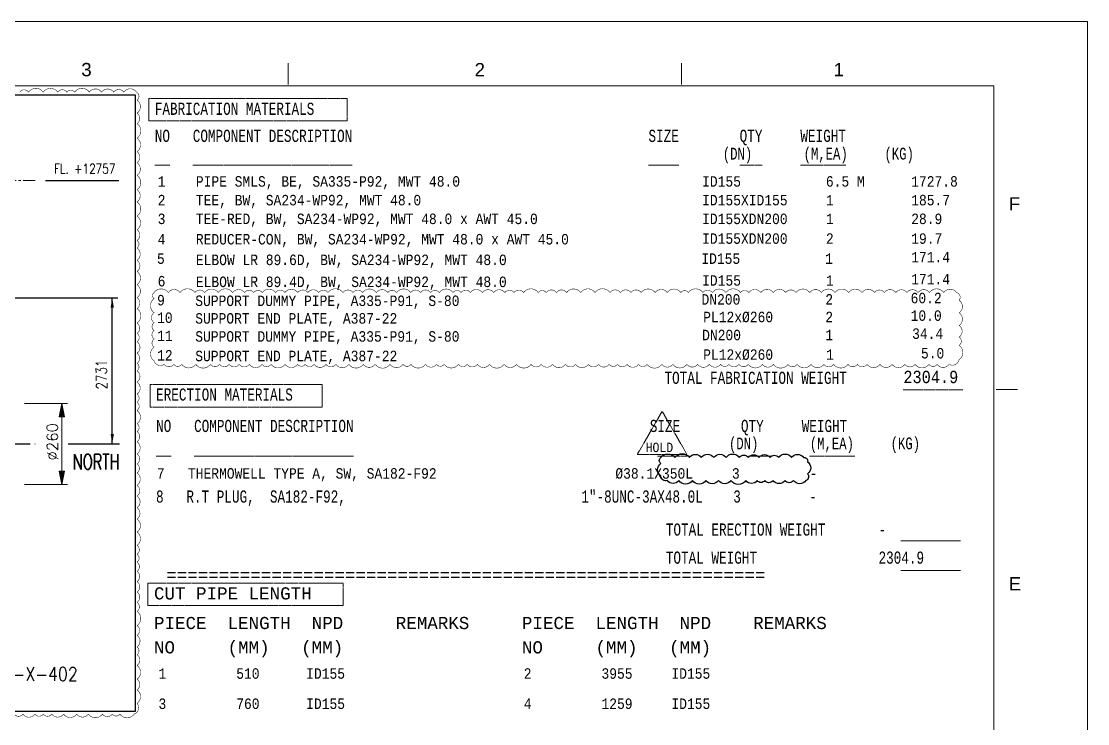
# Model space of a CAD drawing. Header units: inches. Extents: x 1131 to 1972, y 12 to 606.
# Drawn here: x 1687.3 to 1972.3, y 418.9 to 606.5 of the extents above; entities that cross this region are included whole.
import ezdxf
from ezdxf.enums import TextEntityAlignment as Align

# ---------------------------------------------------------------- set-up
doc = ezdxf.new("R2010")
doc.units = ezdxf.units.IN
doc.header["$MEASUREMENT"] = 0
for name, pattern in [('CENTER', [2, 1.25, -0.25, 0.25, -0.25]), ('CENTER2', [1.125, 0.75, -0.125, 0.125, -0.125]), ('Solid', [1, 1, 0])]:
    doc.linetypes.add(name, pattern=pattern)
for name, color, linetype in [('1', 7, 'Continuous'), ('2', 2, 'Continuous'), ('3', 7, 'Continuous'), ('BG 0 -1', 7, 'Continuous'), ('DIM-TEXT', 7, 'Continuous'), ('FAB', 2, 'Continuous'), ('MAT-LIST', 7, 'Continuous'), ('Rev.4', 6, 'Continuous')]:
    doc.layers.add(name, color=color, linetype=linetype)
for name, color, linetype, lineweight in [('borderText', 2, 'Solid', 13), ('dimension', 2, 'Solid', 13), ('Level 20', 7, 'Continuous', 0)]:
    doc.layers.add(name, color=color, linetype=linetype, lineweight=lineweight)
doc.styles.add('Arial', font='arial.ttf')
doc.styles.add('fixedText', font='MONOTXT8.shx', dxfattribs={"width": 0.85})
doc.styles.add('MONOTXT', font='MONOTXT.shx', dxfattribs={"width": 0.8})
doc.styles.add('ROMANS', font='romans.shx', dxfattribs={"width": 0.8})

msp = doc.modelspace()

# ---------------------------------------------------------------- linework, layer by layer
at = {"color": 2}
for p, q in [((1693.76, 563.94), (1713.29, 563.94)), ((1651.75, 532.65), (1693.97, 532.65)), ((1693.97, 532.65), (1713.08, 532.65)), ((1699.76, 493.67), (1713.49, 493.67))]:
    msp.add_line(p, q, dxfattribs=at)
at = {"color": 4}
msp.add_line((1711.58, 493.67), (1711.58, 532.65), dxfattribs=at)
at = {"color": 2}
msp.add_lwpolyline([(1585.24, 586.88), (1717.72, 586.88), (1717.72, 422.15), (1585.24, 422.15)], close=True, dxfattribs=at)
at = {"color": 4}
for points in [[(1711.14, 530.05), (1712.01, 530.05), (1711.58, 532.65)], [(1711.14, 496.27), (1712.01, 496.27), (1711.58, 493.67)]]:
    msp.add_solid(points, dxfattribs=at)
at = {"layer": '1', "color": 1, "linetype": 'CENTER', "ltscale": 5}
msp.add_line((1603.42, 493.67), (1690.93, 493.67), dxfattribs=at)
at = {"layer": '3', "color": 1}
msp.add_lwpolyline([(1858.2, 490.01, -0.520567), (1861.96, 490.01, -0.520567), (1865.86, 490.01, -0.520567), (1869, 490.01, -0.520567), (1872.37, 490.01, -0.520567), (1875.64, 490.01, -0.520567), (1879.18, 490.01, -0.520567), (1881.61, 490.01, -0.520567), (1884.43, 490.01, -0.520567), (1887.35, 490.01, -0.520567), (1889.7, 490.01, -0.520567), (1893.16, 490.01, -0.520567), (1896.34, 490.01, -0.520567), (1897.43, 488.86, -0.520567), (1897.43, 485.66, -0.520567), (1896.98, 483.85, -0.520567), (1893.65, 483.85, -0.520567), (1891.4, 483.85, -0.520567), (1888.22, 483.85, -0.520567), (1885.98, 483.85, -0.520567), (1883.95, 483.85, -0.520567), (1880.93, 483.85, -0.520567), (1876.94, 483.85, -0.520567), (1873.6, 483.85, -0.520567), (1870.25, 483.85, -0.520567), (1866.66, 483.85, -0.520567), (1862.98, 483.85, -0.520567), (1859.96, 483.85, -0.520567), (1858.2, 485.12, -0.520567), (1858.2, 488.38, -0.520567)], format="xyb", close=True, dxfattribs=at)
at = {"layer": 'BG 0 -1', "color": 7, "linetype": 'Continuous', "lineweight": 9}
for p, q in [((1131.28, 606.49), (1972.28, 606.49)), ((1972.28, 606.49), (1972.28, 12.49)), ((1758.61, 589.66), (1758.61, 595.32)), ((1863.73, 589.66), (1863.73, 595.32)), ((1947.22, 589.24), (1156.4, 589.24)), ((1947.22, 30.6), (1947.22, 589.24)), ((1947.84, 508.2), (1953.5, 508.2))]:
    msp.add_line(p, q, dxfattribs=at)
at = {"layer": 'borderText'}
for p, q in [((1922.95, 508.05), (1938.93, 508.05)), ((1922.34, 467.74), (1938.33, 467.74)), ((1922.34, 459.86), (1938.33, 459.86))]:
    msp.add_line(p, q, dxfattribs=at)
at = {"layer": 'borderText', "flags": 128}
for points in [[(1721.33, 579.89), (1721.33, 585.88), (1774.38, 585.88), (1774.38, 579.89)], [(1721.68, 503.47), (1721.68, 509.46), (1767.69, 509.46), (1767.69, 503.47)], [(1721.11, 450.47), (1721.11, 456.46), (1773.29, 456.46), (1773.29, 450.47)]]:
    msp.add_lwpolyline(points, close=True, dxfattribs=at)
at = {"layer": 'dimension', "color": 1}
msp.add_lwpolyline([(1858.55, 502.32), (1851.92, 490.82), (1865.19, 490.82)], close=True, dxfattribs=at)
at = {"layer": 'FAB', "color": 2, "linetype": 'Continuous', "lineweight": 0}
for p, q in [((1699.59, 504.44), (1688.08, 504.44)), ((1699.59, 482.77), (1688.08, 482.77))]:
    msp.add_line(p, q, dxfattribs=at)
at = {"layer": 'FAB', "color": 4, "lineweight": 0}
for p, q in [((1698.13, 504.44), (1697.4, 500.89)), ((1698.13, 504.44), (1697.64, 500.91)), ((1698.13, 504.44), (1697.86, 500.88)), ((1698.13, 504.44), (1697.95, 500.87)), ((1698.13, 504.44), (1698.13, 484.5)), ((1698.13, 504.44), (1698.29, 500.86)), ((1698.13, 504.44), (1698.44, 500.87)), ((1698.13, 504.44), (1698.65, 500.85)), ((1698.13, 482.77), (1697.4, 486.32)), ((1698.13, 482.77), (1697.64, 486.3)), ((1698.13, 482.77), (1697.86, 486.33)), ((1698.13, 482.77), (1697.95, 486.33)), ((1698.13, 482.77), (1698.65, 486.35)), ((1698.13, 482.77), (1698.29, 486.34)), ((1698.13, 482.77), (1698.44, 486.34))]:
    msp.add_line(p, q, dxfattribs=at)
for points in [[(1698.13, 504.44), (1698.85, 500.85), (1697.4, 500.89), (1698.13, 504.44), (1698.85, 500.85)], [(1698.13, 482.77), (1698.85, 486.36), (1697.4, 486.32), (1698.13, 482.77), (1698.85, 486.36)]]:
    msp.add_lwpolyline(points, dxfattribs=at)
at = {"layer": 'Level 20', "color": 1, "linetype": 'CENTER2', "lineweight": 13, "ltscale": 5}
msp.add_line((1603.42, 563.94), (1690.93, 563.94), dxfattribs=at)
at = {"layer": 'Rev.4', "color": 1, "const_width": 0.132}
msp.add_lwpolyline([(1686.83, 587.58, -0.520567), (1689.21, 587.58, -0.520567), (1693.14, 587.58, -0.520567), (1697, 587.58, -0.520567), (1699.49, 587.58, -0.520567), (1701.52, 587.58, -0.520567), (1705.44, 587.58, -0.520567), (1708.74, 587.58, -0.520567), (1711.96, 587.58, -0.520567), (1714.64, 587.58, -0.520567), (1718.09, 587.58, -0.520567), (1718.2, 585.41, -0.520567), (1718.2, 581.97, -0.520567), (1718.2, 579.18, -0.520567), (1718.2, 575.3, -0.520567), (1718.2, 571.68, -0.520567), (1718.2, 568.73, -0.520567), (1718.2, 565.34, -0.520567), (1718.2, 561.52, -0.520567), (1718.2, 558.27, -0.520567), (1718.2, 554.49, -0.520567), (1718.2, 550.84, -0.520567), (1718.2, 547.96, -0.520567), (1718.2, 545.96, -0.520567), (1718.2, 542.66, -0.520567), (1718.2, 539.68, -0.520567), (1718.2, 536.15, -0.520567), (1718.2, 532.71, -0.520567), (1718.2, 529.78, -0.520567), (1718.2, 525.9, -0.520567), (1718.2, 523.17, -0.520567), (1718.2, 520.92, -0.520567), (1718.2, 517.87, -0.520567), (1718.2, 515.17, -0.520567), (1718.2, 513.15, -0.520567), (1718.2, 510.15, -0.520567), (1718.2, 506.92, -0.520567), (1718.2, 504.78, -0.520567), (1718.2, 502.55, -0.520567), (1718.2, 499.05, -0.520567), (1718.2, 496.93, -0.520567), (1718.2, 494.2, -0.520567), (1718.2, 490.97, -0.520567), (1718.2, 488.28, -0.520567), (1718.2, 485.89, -0.520567), (1718.2, 482.59, -0.520567), (1718.2, 479.73, -0.520567), (1718.2, 476.59, -0.520567), (1718.2, 473.57, -0.520567), (1718.2, 470.06, -0.520567), (1718.2, 466.52, -0.520567), (1718.2, 464.17, -0.520567), (1718.2, 462.04, -0.520567), (1718.2, 459.61, -0.520567), (1718.2, 456.87, -0.520567), (1718.2, 454.08, -0.520567), (1718.2, 451.3, -0.520567), (1718.2, 448.9, -0.520567), (1718.2, 445.12, -0.520567), (1718.2, 442.5, -0.520567), (1718.2, 439.41, -0.520567), (1718.2, 437.36, -0.520567), (1718.2, 434.45, -0.520567), (1718.2, 430.8, -0.520567), (1718.2, 427.94, -0.520567), (1718.2, 424.36, -0.520567), (1717.43, 421.48, -0.520567), (1713.61, 421.48, -0.520567), (1711.57, 421.48, -0.520567), (1708.96, 421.48, -0.520567), (1705.19, 421.48, -0.520567), (1702.08, 421.48, -0.520567), (1698.56, 421.48, -0.520567), (1695.42, 421.48, -0.520567), (1693.14, 421.48, -0.520567), (1690.93, 421.48, -0.520567), (1687.69, 421.48, -0.520567), (1685.37, 421.48, -0.520567)], format="xyb", dxfattribs=at)
msp.add_lwpolyline([(1722.76, 534.04, -0.520567), (1726.56, 534.04, -0.520567), (1729.71, 534.04, -0.520567), (1733.65, 534.04, -0.520567), (1736.27, 534.04, -0.520567), (1739.89, 534.04, -0.520567), (1743.78, 534.04, -0.520567), (1746.93, 534.04, -0.520567), (1749.38, 534.04, -0.520567), (1751.68, 534.04, -0.520567), (1755.22, 534.04, -0.520567), (1757.71, 534.04, -0.520567), (1761.17, 534.04, -0.520567), (1763.85, 534.04, -0.520567), (1766.77, 534.04, -0.520567), (1769.26, 534.04, -0.520567), (1773.24, 534.04, -0.520567), (1775.93, 534.04, -0.520567), (1778.47, 534.04, -0.520567), (1782.18, 534.04, -0.520567), (1785.23, 534.04, -0.520567), (1787.6, 534.04, -0.520567), (1791.36, 534.04, -0.520567), (1793.97, 534.04, -0.520567), (1796.66, 534.04, -0.520567), (1798.99, 534.04, -0.520567), (1802.65, 534.04, -0.520567), (1804.8, 534.04, -0.520567), (1807.3, 534.04, -0.520567), (1810.51, 534.04, -0.520567), (1813.54, 534.04, -0.520567), (1816.5, 534.04, -0.520567), (1818.99, 534.04, -0.520567), (1821.51, 534.04, -0.520567), (1825.42, 534.04, -0.520567), (1827.56, 534.04, -0.520567), (1830.29, 534.04, -0.520567), (1833, 534.04, -0.520567), (1836.76, 534.04, -0.520567), (1840.63, 534.04, -0.520567), (1844.6, 534.04, -0.520567), (1847.4, 534.04, -0.520567), (1850.2, 534.04, -0.520567), (1852.95, 534.04, -0.520567), (1856.67, 534.04, -0.520567), (1859.9, 534.04, -0.520567), (1863.54, 534.04, -0.520567), (1865.59, 534.04, -0.520567), (1869.44, 534.04, -0.520567), (1871.95, 534.04, -0.520567), (1875.6, 534.04, -0.520567), (1879.48, 534.04, -0.520567), (1881.73, 534.04, -0.520567), (1884.93, 534.04, -0.520567), (1888.28, 534.04, -0.520567), (1891.6, 534.04, -0.520567), (1894.34, 534.04, -0.520567), (1898.01, 534.04, -0.520567), (1901.12, 534.04, -0.520567), (1904.77, 534.04, -0.520567), (1908.39, 534.04, -0.520567), (1911.94, 534.04, -0.520567), (1915.31, 534.04, -0.520567), (1917.94, 534.04, -0.520567), (1921.01, 534.04, -0.520567), (1923.97, 534.04, -0.520567), (1926.95, 534.04, -0.520567), (1929.99, 534.04, -0.520567), (1933.83, 534.04, -0.520567), (1937.29, 534.04, -0.520567), (1937.93, 531.99, -0.520567), (1937.93, 528.64, -0.520567), (1937.93, 525.27, -0.520567), (1937.93, 522.17, -0.520567), (1937.93, 519.95, -0.520567), (1937.93, 516.17, -0.520567), (1935.25, 514.9, -0.520567), (1932.04, 514.9, -0.520567), (1929.86, 514.9, -0.520567), (1926.16, 514.9, -0.520567), (1923.43, 514.9, -0.520567), (1920.01, 514.9, -0.520567), (1916.77, 514.9, -0.520567), (1913.32, 514.9, -0.520567), (1910.72, 514.9, -0.520567), (1908.22, 514.9, -0.520567), (1904.4, 514.9, -0.520567), (1901.79, 514.9, -0.520567), (1898.32, 514.9, -0.520567), (1894.66, 514.9, -0.520567), (1892.19, 514.9, -0.520567), (1888.28, 514.9, -0.520567), (1885.33, 514.9, -0.520567), (1881.57, 514.9, -0.520567), (1879.04, 514.9, -0.520567), (1876.4, 514.9, -0.520567), (1874.19, 514.9, -0.520567), (1871.15, 514.9, -0.520567), (1868.04, 514.9, -0.520567), (1865.16, 514.9, -0.520567), (1861.4, 514.9, -0.520567), (1858.47, 514.9, -0.520567), (1854.52, 514.9, -0.520567), (1852.22, 514.9, -0.520567), (1849.18, 514.9, -0.520567), (1846.6, 514.9, -0.520567), (1844.4, 514.9, -0.520567), (1841.52, 514.9, -0.520567), (1838.84, 514.9, -0.520567), (1835.41, 514.9, -0.520567), (1832.72, 514.9, -0.520567), (1829.23, 514.9, -0.520567), (1826.23, 514.9, -0.520567), (1823.51, 514.9, -0.520567), (1819.64, 514.9, -0.520567), (1816.33, 514.9, -0.520567), (1812.4, 514.9, -0.520567), (1809.15, 514.9, -0.520567), (1806.44, 514.9, -0.520567), (1804.1, 514.9, -0.520567), (1800.29, 514.9, -0.520567), (1798.24, 514.9, -0.520567), (1795.3, 514.9, -0.520567), (1791.42, 514.9, -0.520567), (1789.3, 514.9, -0.520567), (1785.8, 514.9, -0.520567), (1781.84, 514.9, -0.520567), (1778.68, 514.9, -0.520567), (1774.81, 514.9, -0.520567), (1771.35, 514.9, -0.520567), (1768.72, 514.9, -0.520567), (1765.53, 514.9, -0.520567), (1763.17, 514.9, -0.520567), (1761.13, 514.9, -0.520567), (1757.77, 514.9, -0.520567), (1754.04, 514.9, -0.520567), (1751.62, 514.9, -0.520567), (1748.21, 514.9, -0.520567), (1745.51, 514.9, -0.520567), (1742.84, 514.9, -0.520567), (1740.26, 514.9, -0.520567), (1737.81, 514.9, -0.520567), (1733.9, 514.9, -0.520567), (1730.15, 514.9, -0.520567), (1728.01, 514.9, -0.520567), (1725.47, 514.9, -0.520567), (1722.76, 515.82, -0.520567), (1722.76, 519.49, -0.520567), (1722.76, 521.64, -0.520567), (1722.76, 523.89, -0.520567), (1722.76, 526, -0.520567), (1722.76, 528.69, -0.520567), (1722.76, 532.42, -0.520567)], format="xyb", close=True, dxfattribs=at)

# ---------------------------------------------------------------- texts
at = {"layer": '1', "color": 2, "linetype": 'Continuous', "lineweight": 0, "style": 'ROMANS', "width": 0.857082}
msp.add_text('SUPPORT TAG NO : 1882-13610-H-005-X-402', height=3.6039, dxfattribs=at).set_placement((1650.2, 432.16), align=Align.MIDDLE_CENTER)
at = {"layer": '2', "lineweight": 0, "style": 'ROMANS'}
msp.add_text('%%C260', height=2.906, rotation=90.5968, dxfattribs=at).set_placement((1697.9, 494.22), align=Align.BOTTOM_CENTER)
at = {"layer": '2', "style": 'fixedText', "width": 0.7225}
msp.add_text(' 8   R.T PLUG,  SA182-F92,                               1"-8UNC-3AX48.0L    3         -', height=3.2463, dxfattribs=at).set_placement((1721.24, 477.95))
at = {"layer": '2', "lineweight": 0, "insert": (1708.7, 512.16), "char_height": 2.906, "attachment_point": 5, "rotation": 90.5968, "style": 'ROMANS'}
msp.add_mtext('2731', dxfattribs=at)
at = {"layer": 'BG 0 -1', "color": 7, "style": 'Arial', "width": 1.008516}
for s, p in [('3', (1704.69, 593.61)), ('2', (1809.81, 593.61)), ('1', (1905.77, 593.59))]:
    msp.add_text(s, height=3.54, dxfattribs=at).set_placement(p, align=Align.MIDDLE)
at = {"layer": 'BG 0 -1', "color": 7, "style": 'Arial'}
for s, width, p in [('F', 0.993934, (1951.23, 555.99)), ('E', 1.004063, (1951.19, 454.51))]:
    msp.add_text(s, height=3.54, dxfattribs=dict(at, width=width)).set_placement(p)
at = {"layer": 'borderText', "style": 'fixedText', "width": 0.7225}
for s, height, p in [('FABRICATION MATERIALS', 3.2463, (1722.95, 581.51)), ('NO   COMPONENT DESCRIPTION                                       SIZE        QTY     WEIGHT  ', 3.2463, (1722.95, 574.29)), (' (DN)       (M,EA)     (KG)  ', 3.1409, (1872.8, 569.58)), ('__   _____________________                                       ____        ___     ______  ', 3.2463, (1722.95, 568.48)), ('TOTAL FABRICATION WEIGHT', 3.2463, (1859.18, 509.66)), ('ERECTION MATERIALS', 3.2463, (1723.3, 505.2)), ('NO   COMPONENT DESCRIPTION                                       SIZE        QTY     WEIGHT  ', 3.2463, (1723.3, 496.81)), (' (DN)       (M,EA)     (KG)  ', 3.1409, (1874.45, 492.2)), ('__   _____________________                                        ____        ___     ______  ', 3.2463, (1723.3, 490.78)), ('TOTAL ERECTION WEIGHT       -', 3.2463, (1859.54, 469.14)), ('TOTAL WEIGHT                2304.9', 3.2463, (1859.54, 461.64))]:
    msp.add_text(s, height=height, dxfattribs=at).set_placement(p)
at = {"layer": 'borderText', "style": 'fixedText'}
for s, p in [('=========================================================', (1726, 456.98)), ('CUT PIPE LENGTH', (1722.73, 452.09)), ('PIECE  LENGTH  NPD     REMARKS     PIECE  LENGTH  NPD    REMARKS     ', (1722.73, 444.18)), ('NO     (MM)   (MM)                 NO     (MM)   (MM)                  ', (1722.73, 437.68))]:
    msp.add_text(s, height=3.2463, dxfattribs=at).set_placement(p)
at = {"layer": 'borderText', "insert": (1854.14, 493.95), "char_height": 2.5, "attachment_point": 1, "style": 'fixedText'}
msp.add_mtext_dynamic_manual_height_columns('HOLD', width=7.5154, gutter_width=12.5, heights=[0], dxfattribs=at)
at = {"layer": 'DIM-TEXT', "color": 2, "style": 'MONOTXT', "width": 0.8566}
msp.add_text('2304.9', height=3.3, dxfattribs=at).set_placement((1923.02, 509.86))
at = {"layer": 'FAB', "color": 2, "linetype": 'Continuous', "lineweight": 0, "style": 'ROMANS', "width": 0.7}
msp.add_text('NORTH', height=4.042, dxfattribs=at).set_placement((1713.53, 488.86), align=Align.MIDDLE_RIGHT)
at = {"layer": 'Level 20', "color": 2, "linetype": 'Continuous', "lineweight": 13, "style": 'ROMANS', "width": 0.8}
msp.add_text('FL. +12757', height=2.555, dxfattribs=at).set_placement((1704.21, 565.09), align=Align.BOTTOM_CENTER)
at = {"layer": 'MAT-LIST', "color": 2, "style": 'MONOTXT', "width": 0.8571}
for s, p in [('1', (1723.72, 562.34)), ('PIPE SMLS, BE, SA335-P92, MWT 48.0', (1733.92, 562.34)), ('ID155', (1869.23, 562.34)), ('6.5 M', (1902.32, 562.34)), ('1727.8', (1925.12, 562.34)), ('2', (1723.72, 557.34)), ('TEE, BW, SA234-WP92, MWT 48.0', (1733.92, 557.34)), ('ID155XID155', (1869.23, 557.34)), ('1', (1902.32, 557.34)), ('185.7', (1925.12, 557.34)), ('3', (1723.72, 552.34)), ('TEE-RED, BW, SA234-WP92, MWT 48.0 x AWT 45.0', (1733.92, 552.34)), ('ID155XDN200', (1869.23, 552.34)), ('1', (1902.32, 552.34)), ('28.9', (1925.12, 552.34)), ('4', (1723.72, 546.9)), ('REDUCER-CON, BW, SA234-WP92, MWT 48.0 x AWT 45.0', (1733.92, 546.9)), ('ID155XDN200', (1869.23, 547.07)), ('2', (1902.32, 547.07)), ('19.7', (1925.12, 547.07)), ('5', (1723.52, 541.72)), ('ID155', (1869.03, 541.72)), ('1', (1902.12, 541.72)), ('171.4', (1925.12, 542.13)), ('ELBOW LR 89.6D, BW, SA234-WP92, MWT 48.0', (1733.92, 541.39)), ('ID155', (1869.23, 535.89)), ('1', (1902.32, 535.89)), ('171.4', (1925.12, 536.25)), ('6', (1723.72, 535.69)), ('ELBOW LR 89.4D, BW, SA234-WP92, MWT 48.0', (1733.92, 535.52)), ('9', (1723.56, 530.63)), ('SUPPORT DUMMY PIPE, A335-P91, S-80', (1733.76, 530.46)), ('DN200', (1869.07, 530.83)), ('2', (1902.16, 530.83)), ('60.2', (1924.96, 531.19)), ('10', (1723.56, 525.93)), ('SUPPORT END PLATE, A387-22', (1733.76, 525.76)), ('PL12x%%C260', (1869.52, 526.13)), ('2', (1902.16, 526.13)), ('10.0', (1924.96, 526.5)), ('34.4', (1925.36, 521.68)), ('11', (1723.56, 521.12)), ('SUPPORT DUMMY PIPE, A335-P91, S-80', (1733.76, 520.94)), ('DN200', (1869.24, 521.31)), ('1', (1902.16, 521.31)), ('12', (1723.56, 515.89)), ('PL12x%%C260', (1869.52, 516.09)), ('1', (1902.39, 516.09)), ('5.0', (1927.72, 516.45)), ('SUPPORT END PLATE, A387-22', (1733.76, 515.72)), ('7   THERMOWELL TYPE A, SW, SA182-F92                       %%C38.1X350L     3         -', (1723.5, 484.35)), ('1         510      ID155                       2         3955     ID155', (1723.94, 430.91)), ('3         760      ID155                       4         1259     ID155', (1723.94, 422.84))]:
    msp.add_text(s, height=2.8, dxfattribs=at).set_placement(p)

doc.saveas('drawing.dxf')
